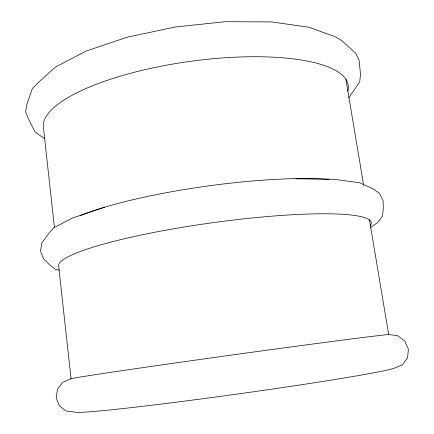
<?xml version="1.0" encoding="UTF-8"?>
<svg xmlns="http://www.w3.org/2000/svg" width="434" height="434" viewBox="0 0 434 434"><rect width="100%" height="100%" fill="white"/><g stroke="black" fill="none" stroke-linecap="round" stroke-linejoin="round"><path stroke-width="0.65" d="M348.714 97.791L359.699 81.961L360.502 74.388L359.14 60.369L355.723 53.29L341.78 40.633L335.287 36.792L309.1 27.271L271.51 21.912L225.441 21.7L175.553 26.951L127.384 37.156L86.133 51.049L55.59 66.961L37.595 83.182L32.284 88.78L26.941 104.171L25.601 111.853L28.563 119.247L34.937 131.703L40.888 136.162L44.881 138.549M370.186 227.742L377.732 222.485L382.5 216.056L383.293 208.125L383.119 200.893L379.56 193.314L372.6 188.633L359.65 182.757L333.762 179.264L295.874 178.813M71.062 378.779L62.99 382.142L57.532 389.076L56.181 397.739L59.328 405.79L66.125 411.047L74.724 412.088A162.001 4.622 -7.9 0 0 227.926 395.341A162.001 4.622 -7.9 0 0 394.316 368.189L402.394 364.82L407.559 357.8L408.399 349.034L404.683 340.907L397.457 335.618L388.68 334.565A161.057 1.47 -7.9 0 0 222.555 356.325A161.057 1.47 -7.9 0 0 71.062 378.779L58.574 265.228A157.835 21.711 -7.9 0 1 225.127 221.063A157.835 21.711 -7.9 0 1 370.273 225.669M104.8 207.17L72.722 217.917L53.49 227.975L48.109 234.36L41.843 242.942L40.498 251.091L43.546 258.805L49.33 264.599L55.449 269.34L59.382 270.214M345.914 79.341L363.692 185.41M369.48 219.962L388.68 334.565M54.429 227.552L43.237 125.779A153.88 45.44 -7.9 0 1 202.418 59.827A153.88 45.44 -7.9 0 1 347.753 91.254M80.48 215.524A156.94 27.196 -7.9 0 1 329.118 179.345"/></g></svg>
